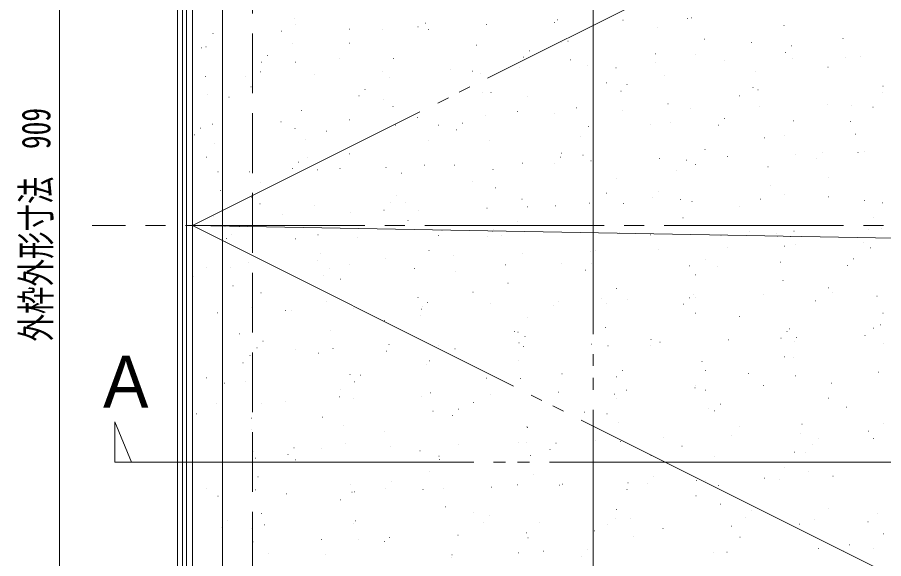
# Model space of a CAD drawing. Units: millimetres, scale not verified. Extents: x -1206 to 1200, y -831 to 831.
# Drawn here: x -317.1 to 117.3, y -286.9 to -15.3 of the extents above; entities that cross this region are included whole.
import ezdxf
from ezdxf.enums import TextEntityAlignment as Align

# ---------------------------------------------------------------- set-up
doc = ezdxf.new("R2010")
doc.units = ezdxf.units.MM
doc.header["$LTSCALE"] = 10
for name, pattern in [('CHAIN2', [12, 9, -1, 1, -1]), ('DASHED3', [4, 3, -1]), ('LONG_DOUBLE_CHAIN', [21.8, 18, -1, 0.6, -0.6, 0.6, -1])]:
    doc.linetypes.add(name, pattern=pattern)
for name, color, linetype, lineweight in [('0-0_1C', 3, 'Continuous', 9), ('0-1_0', 3, 'Continuous', 9), ('0-2_PARTS_SIN', 4, 'CHAIN2', 9), ('0-3_sunpou', 1, 'Continuous', 9), ('0-5_形材', 4, 'Continuous', 9), ('0-9_SUNPO', 1, 'Continuous', 9)]:
    doc.layers.add(name, color=color, linetype=linetype, lineweight=lineweight)
doc.layers.add('0-E_moji', color=2, linetype='Continuous')
doc.styles.add('ＭＳ ゴシック', font='')
doc.styles.add('ＭＳ Ｐゴシック', font='')
doc.styles.get('ＭＳ ゴシック').set_extended_font_data('MS Gothic')
doc.styles.get('ＭＳ Ｐゴシック').set_extended_font_data('MS PGothic')

msp = doc.modelspace()

# ---------------------------------------------------------------- linework, layer by layer
at = {"layer": '0-0_1C'}
for p, q in [((-234.3, -571.83), (-234.3, 332.17)), ((-232.3, -569.83), (-232.3, 330.17)), ((-229.3, -566.83), (-229.3, 327.17))]:
    msp.add_line(p, q, dxfattribs=at)
msp.add_lwpolyline([(672.2, -574.33), (-236.8, -574.33), (-236.8, 334.67)], dxfattribs=at)
at = {"layer": '0-1_0'}
for p, q in [((-177.96, -15.74), (-177.86, -15.74)), ((-46.23, -16.6), (-46.13, -16.6)), ((-13.43, -16.74), (-13.33, -16.74)), ((18.99, -15.91), (19.09, -15.91)), ((20.83, -15.62), (20.93, -15.62)), ((-177.62, -19.03), (-177.52, -19.03)), ((-150.47, -21.22), (-150.37, -21.22)), ((-133.86, -21.52), (-133.76, -21.52)), ((-116.21, -20.1), (-116.11, -20.1)), ((-112.4, -18.34), (-112.3, -18.34)), ((-110.88, -21.51), (-110.78, -21.51)), ((-81.95, -18.98), (-81.85, -18.98)), ((-47.69, -17.86), (-47.59, -17.86)), ((4.07, -20.2), (4.17, -20.2)), ((67.31, -19.44), (67.41, -19.44)), ((-218.98, -23.46), (-218.88, -23.46)), ((-184.72, -22.34), (-184.62, -22.34)), ((96.9, -26.02), (97, -26.02)), ((-222.48, -30.1), (-222.38, -30.1)), ((-178.96, -28.65), (-178.86, -28.65)), ((-150.63, -28.37), (-150.53, -28.37)), ((-86.81, -29.27), (-86.71, -29.27)), ((-44.29, -28.03), (-44.19, -28.03)), ((-41.03, -27.34), (-40.93, -27.34)), ((27.56, -26.3), (27.66, -26.3)), ((51.12, -27.95), (51.22, -27.95)), ((70.99, -29.64), (71.09, -29.64)), ((-224.74, -30.59), (-224.64, -30.59)), ((-191.79, -34.5), (-191.69, -34.5)), ((-60.4, -32.07), (-60.3, -32.07)), ((2.77, -33.6), (2.87, -33.6)), ((22.79, -33.8), (22.89, -33.8)), ((67.99, -32.91), (68.09, -32.91)), ((-194.79, -37.77), (-194.69, -37.77)), ((-177.74, -37.91), (-177.64, -37.91)), ((-155.4, -35.87), (-155.3, -35.87)), ((-128.62, -36.03), (-128.52, -36.03)), ((-63.4, -35.34), (-63.3, -35.34)), ((-39.81, -36.59), (-39.71, -36.59)), ((3.02, -38.18), (3.12, -38.18)), ((37.28, -37.06), (37.38, -37.06)), ((71.54, -35.94), (71.64, -35.94)), ((98.12, -35.27), (98.22, -35.27)), ((105.8, -34.82), (105.9, -34.82)), ((-195.15, -42.73), (-195.05, -42.73)), ((-134.01, -42.66), (-133.91, -42.66)), ((-99.75, -41.54), (-99.65, -41.54)), ((-88.81, -42.39), (-88.71, -42.39)), ((-65.5, -40.42), (-65.4, -40.42)), ((-31.24, -39.3), (-31.14, -39.3)), ((-16.96, -40.66), (-16.86, -40.66)), ((53.03, -42.41), (53.13, -42.41)), ((89.38, -40.32), (89.48, -40.32)), ((-222.84, -45.05), (-222.74, -45.05)), ((-202.53, -44.9), (-202.43, -44.9)), ((-168.27, -43.78), (-168.17, -43.78)), ((-130.68, -45.67), (-130.58, -45.67)), ((-84.9, -43.73), (-84.8, -43.73)), ((7.25, -44.35), (7.35, -44.35)), ((-199.93, -50.23), (-199.83, -50.23)), ((-142.79, -51.5), (-142.69, -51.5)), ((-21.74, -48.16), (-21.64, -48.16)), ((-11.4, -49.07), (-11.3, -49.07)), ((51.77, -50.61), (51.87, -50.61)), ((54.25, -51.66), (54.35, -51.66)), ((116.98, -49.92), (117.08, -49.92)), ((-221.62, -54.3), (-221.52, -54.3)), ((-211.01, -55.47), (-210.91, -55.47)), ((-145.8, -54.78), (-145.7, -54.78)), ((-83.69, -52.98), (-83.59, -52.98)), ((-79.62, -53.04), (-79.52, -53.04)), ((-61.48, -55.02), (-61.38, -55.02)), ((-14.41, -52.35), (-14.31, -52.35)), ((44.86, -54.68), (44.96, -54.68)), ((116.71, -52.95), (116.81, -52.95)), ((-133.33, -56.75), (-133.23, -56.75)), ((-128.78, -60.12), (-128.68, -60.12)), ((-36.63, -60.74), (-36.53, -60.74)), ((9.15, -58.8), (9.25, -58.8)), ((54.87, -59.98), (54.97, -59.98)), ((89.13, -58.86), (89.23, -58.86)), ((101.3, -59.42), (101.4, -59.42)), ((111.93, -60.45), (112.03, -60.45)), ((-174.56, -62.06), (-174.46, -62.06)), ((-82.17, -64.46), (-82.07, -64.46)), ((-66.26, -62.52), (-66.16, -62.52)), ((-47.91, -63.34), (-47.81, -63.34)), ((-13.65, -62.22), (-13.55, -62.22)), ((20.61, -61.1), (20.71, -61.1)), ((-219.2, -68.94), (-219.1, -68.94)), ((-184.94, -67.82), (-184.84, -67.82)), ((-150.68, -66.7), (-150.58, -66.7)), ((-127.56, -69.38), (-127.46, -69.38)), ((-116.42, -65.58), (-116.32, -65.58)), ((-106, -69.38), (-105.9, -69.38)), ((-93.8, -68.51), (-93.7, -68.51)), ((0.34, -69.04), (0.44, -69.04)), ((10.37, -68.06), (10.47, -68.06)), ((34.59, -69.36), (34.69, -69.36)), ((37.59, -66.08), (37.69, -66.08)), ((72.19, -67.31), (72.29, -67.31)), ((100.77, -67.62), (100.87, -67.62)), ((-225.19, -70.94), (-225.09, -70.94)), ((-177.85, -71.11), (-177.75, -71.11)), ((-162.01, -72.48), (-161.91, -72.48)), ((-96.8, -71.79), (-96.7, -71.79)), ((-30.62, -70.05), (-30.52, -70.05)), ((-228.19, -74.22), (-228.09, -74.22)), ((-172.66, -76.51), (-172.56, -76.51)), ((-110.78, -76.88), (-110.68, -76.88)), ((-80.51, -77.13), (-80.41, -77.13)), ((-34.73, -75.19), (-34.63, -75.19)), ((57.42, -75.81), (57.52, -75.81)), ((67.41, -74.81), (67.51, -74.81)), ((103.2, -73.88), (103.3, -73.88)), ((-218.44, -78.45), (-218.34, -78.45)), ((27.66, -81.67), (27.76, -81.67)), ((-222.38, -85.47), (-222.28, -85.47)), ((-171.44, -85.77), (-171.34, -85.77)), ((-150.53, -83.74), (-150.43, -83.74)), ((-44.8, -85.51), (-44.7, -85.51)), ((-44.19, -83.4), (-44.09, -83.4)), ((-33.51, -84.45), (-33.41, -84.45)), ((4.75, -86.2), (4.85, -86.2)), ((39.01, -85.08), (39.11, -85.08)), ((73.27, -83.96), (73.37, -83.96)), ((83.59, -86.36), (83.69, -86.36)), ((86.59, -83.09), (86.69, -83.09)), ((104.42, -83.13), (104.52, -83.13)), ((107.53, -82.84), (107.63, -82.84)), ((-179.19, -91.22), (-179.09, -91.22)), ((-176.19, -87.94), (-176.09, -87.94)), ((-132.28, -90.68), (-132.18, -90.68)), ((-113.01, -89.48), (-112.91, -89.48)), ((-98.02, -89.56), (-97.92, -89.56)), ((-63.77, -88.44), (-63.67, -88.44)), ((-47.8, -88.79), (-47.7, -88.79)), ((-29.51, -87.32), (-29.41, -87.32)), ((18.38, -87.05), (18.48, -87.05)), ((22.89, -89.17), (22.99, -89.17)), ((59.33, -90.27), (59.43, -90.27)), ((-216.54, -92.91), (-216.44, -92.91)), ((-200.8, -92.92), (-200.7, -92.92)), ((-166.54, -91.8), (-166.44, -91.8)), ((-155.3, -91.24), (-155.2, -91.24)), ((-124.38, -93.53), (-124.28, -93.53)), ((-78.6, -91.59), (-78.5, -91.59)), ((13.55, -92.21), (13.65, -92.21)), ((-195.05, -98.1), (-194.95, -98.1)), ((-88.71, -97.76), (-88.61, -97.76)), ((-16.86, -96.03), (-16.76, -96.03)), ((60.55, -99.52), (60.65, -99.52)), ((89.48, -95.69), (89.58, -95.69)), ((-229.3, -101.55), (-229.2, -101.55)), ((-229.3, -101.55), (-229.2, -101.55)), ((-215.32, -102.16), (-215.22, -102.16)), ((-77.39, -100.84), (-77.29, -100.84)), ((-21.63, -103.53), (-21.53, -103.53)), ((4.2, -102.52), (4.3, -102.52)), ((67.37, -104.06), (67.47, -104.06)), ((-199.83, -105.6), (-199.73, -105.6)), ((-130.19, -108.23), (-130.09, -108.23)), ((-127.19, -104.95), (-127.09, -104.95)), ((-122.48, -107.98), (-122.38, -107.98)), ((-64.02, -106.49), (-63.92, -106.49)), ((-30.33, -108.6), (-30.23, -108.6)), ((1.2, -105.8), (1.3, -105.8)), ((15.45, -106.66), (15.55, -106.66)), ((21.2, -107.65), (21.3, -107.65)), ((55.46, -106.53), (55.56, -106.53)), ((89.72, -105.41), (89.82, -105.41)), ((107.6, -107.28), (107.7, -107.28)), ((116.81, -108.32), (116.91, -108.32)), ((-195.41, -108.92), (-195.31, -108.92)), ((-168.26, -109.92), (-168.16, -109.92)), ((-133.23, -112.12), (-133.13, -112.12)), ((-115.83, -112.13), (-115.73, -112.13)), ((-81.57, -111.01), (-81.47, -111.01)), ((-61.38, -110.39), (-61.28, -110.39)), ((-47.31, -109.89), (-47.21, -109.89)), ((-13.05, -108.77), (-12.95, -108.77)), ((44.96, -110.05), (45.06, -110.05)), ((-218.61, -115.49), (-218.51, -115.49)), ((-184.35, -114.37), (-184.25, -114.37)), ((-150.09, -113.25), (-149.99, -113.25)), ((-121.26, -117.24), (-121.16, -117.24)), ((16.67, -115.92), (16.77, -115.92)), ((112.03, -115.82), (112.13, -115.82)), ((-212.95, -120.13), (-212.85, -120.13)), ((-205.8, -120.26), (-205.7, -120.26)), ((-166.81, -120.96), (-166.71, -120.96)), ((-166.81, -120.96), (-166.71, -120.96)), ((-139.18, -121.46), (-139.08, -121.46)), ((-66.16, -117.89), (-66.06, -117.89)), ((53.2, -119.53), (53.3, -119.53)), ((116.37, -121.07), (116.47, -121.07)), ((-209.58, -124.39), (-209.48, -124.39)), ((-166.36, -124.37), (-166.26, -124.37)), ((-146.41, -125.92), (-146.31, -125.92)), ((-120.66, -121.8), (-120.56, -121.8)), ((-105.9, -124.75), (-105.8, -124.75)), ((-104.21, -122.09), (-104.11, -122.09)), ((-81.19, -125.23), (-81.09, -125.23)), ((-78.74, -122.55), (-78.64, -122.55)), ((-78.74, -122.55), (-78.64, -122.55)), ((-78.19, -121.96), (-78.09, -121.96)), ((-74.52, -122.63), (-74.42, -122.63)), ((-74.21, -124.99), (-74.11, -124.99)), ((-28.43, -123.05), (-28.33, -123.05)), ((-15.21, -123.7), (-15.11, -123.7)), ((-15.02, -123.5), (-14.92, -123.5)), ((0.44, -124.41), (0.54, -124.41)), ((17.77, -124.3), (17.87, -124.3)), ((35.68, -124.62), (35.78, -124.62)), ((50.2, -122.81), (50.3, -122.81)), ((63.73, -123.67), (63.83, -123.67)), ((63.92, -125.13), (64.02, -125.13)), ((63.92, -125.13), (64.02, -125.13)), ((70.65, -125.25), (70.75, -125.25)), ((70.65, -125.25), (70.75, -125.25)), ((72.29, -122.68), (72.39, -122.68)), ((109.51, -121.73), (109.61, -121.73)), ((-212.58, -127.66), (-212.48, -127.66)), ((-212.14, -126.31), (-212.04, -126.31)), ((-177.75, -126.48), (-177.65, -126.48)), ((67.51, -130.18), (67.61, -130.18)), ((73.05, -129.45), (73.15, -129.45)), ((107.31, -128.33), (107.41, -128.33)), ((111.85, -126), (111.95, -126)), ((-165.14, -133.63), (-165.04, -133.63)), ((-110.68, -132.25), (-110.58, -132.25)), ((-63.98, -133.93), (-63.88, -133.93)), ((-29.72, -132.81), (-29.62, -132.81)), ((-27.21, -132.31), (-27.11, -132.31)), ((4.53, -131.69), (4.63, -131.69)), ((38.79, -130.57), (38.89, -130.57)), ((110.72, -130.99), (110.82, -130.99)), ((-201.02, -138.41), (-200.92, -138.41)), ((-166.76, -137.29), (-166.66, -137.29)), ((-132.5, -136.17), (-132.4, -136.17)), ((-98.24, -135.05), (-98.14, -135.05)), ((-44.08, -138.77), (-43.98, -138.77)), ((-29.19, -138.96), (-29.09, -138.96)), ((27.77, -137.04), (27.87, -137.04)), ((65.63, -138.13), (65.73, -138.13)), ((102.2, -136.53), (102.3, -136.53)), ((-222.28, -140.84), (-222.18, -140.84)), ((-210.23, -140.77), (-210.13, -140.77)), ((-160.58, -141.39), (-160.48, -141.39)), ((-150.43, -139.11), (-150.33, -139.11)), ((-118.08, -141.39), (-117.98, -141.39)), ((-97.41, -142.93), (-97.31, -142.93)), ((-72.3, -139.45), (-72.2, -139.45)), ((-32.19, -142.24), (-32.09, -142.24)), ((19.85, -140.07), (19.95, -140.07)), ((33.98, -140.5), (34.08, -140.5)), ((99.2, -139.81), (99.3, -139.81)), ((-229.3, -147.32), (-229.2, -147.32)), ((-228.8, -145.36), (-228.7, -145.36)), ((-163.58, -144.67), (-163.48, -144.67)), ((-155.2, -146.61), (-155.1, -146.61)), ((22.99, -144.54), (23.09, -144.54)), ((66.85, -147.38), (66.95, -147.38)), ((-209.02, -150.02), (-208.92, -150.02)), ((-71.08, -148.7), (-70.98, -148.7)), ((-16.76, -151.4), (-16.66, -151.4)), ((89.58, -151.06), (89.68, -151.06)), ((-194.95, -153.47), (-194.85, -153.47)), ((-116.18, -155.84), (-116.08, -155.84)), ((-88.61, -153.13), (-88.51, -153.13)), ((19.81, -155.97), (19.91, -155.97)), ((21.75, -154.52), (21.85, -154.52)), ((22.93, -155.67), (23.03, -155.67)), ((57.19, -154.55), (57.29, -154.55)), ((91.45, -153.43), (91.55, -153.43)), ((113.9, -155.14), (114, -155.14)), ((-161.96, -157.78), (-161.86, -157.78)), ((-114.1, -160.15), (-114, -160.15)), ((-111.58, -158.4), (-111.48, -158.4)), ((-79.84, -159.03), (-79.74, -159.03)), ((-48.41, -159.94), (-48.31, -159.94)), ((-45.58, -157.91), (-45.48, -157.91)), ((-24.03, -156.46), (-23.93, -156.46)), ((-21.53, -158.9), (-21.43, -158.9)), ((-11.32, -156.79), (-11.22, -156.79)), ((16.8, -159.25), (16.9, -159.25)), ((82.98, -157.51), (83.08, -157.51)), ((-216.88, -163.51), (-216.78, -163.51)), ((-199.73, -160.97), (-199.63, -160.97)), ((-182.62, -162.39), (-182.52, -162.39)), ((-179.8, -162.37), (-179.7, -162.37)), ((-148.36, -161.27), (-148.26, -161.27)), ((-114.59, -161.68), (-114.49, -161.68)), ((22.97, -163.78), (23.07, -163.78)), ((116.91, -163.69), (117.01, -163.69)), ((-133.13, -167.49), (-133.03, -167.49)), ((-114.96, -165.1), (-114.86, -165.1)), ((-61.28, -165.76), (-61.18, -165.76)), ((45.06, -165.42), (45.16, -165.42)), ((-160.06, -172.23), (-159.96, -172.23)), ((-67.9, -172.85), (-67.8, -172.85)), ((-66.06, -173.26), (-65.96, -173.26)), ((-22.12, -170.91), (-22.02, -170.91)), ((68.81, -172.98), (68.91, -172.98)), ((70.03, -171.53), (70.13, -171.53)), ((112.14, -171.19), (112.24, -171.19)), ((115.81, -169.59), (115.91, -169.59)), ((-205.84, -174.17), (-205.74, -174.17)), ((-193.98, -177.84), (-193.88, -177.84)), ((-62.59, -175.41), (-62.49, -175.41)), ((0.59, -176.94), (0.69, -176.94)), ((39.39, -177.11), (39.49, -177.11)), ((65.8, -176.25), (65.9, -176.25)), ((72.39, -178.05), (72.49, -178.05)), ((73.65, -175.99), (73.75, -175.99)), ((107.9, -174.87), (108, -174.87)), ((-196.98, -181.11), (-196.88, -181.11)), ((-177.65, -181.85), (-177.55, -181.85)), ((-158.84, -181.49), (-158.74, -181.49)), ((-130.8, -179.37), (-130.7, -179.37)), ((-105.8, -180.12), (-105.7, -180.12)), ((-97.65, -181.59), (-97.55, -181.59)), ((-65.59, -178.68), (-65.49, -178.68)), ((-63.39, -180.47), (-63.29, -180.47)), ((-29.13, -179.35), (-29.03, -179.35)), ((-20.91, -180.17), (-20.81, -180.17)), ((0.54, -179.78), (0.64, -179.78)), ((5.13, -178.23), (5.23, -178.23)), ((117.02, -178.85), (117.12, -178.85)), ((-200.43, -184.95), (-200.33, -184.95)), ((-166.17, -183.83), (-166.07, -183.83)), ((-131.91, -182.71), (-131.81, -182.71)), ((67.61, -185.55), (67.71, -185.55)), ((71.93, -185.99), (72.03, -185.99)), ((-203.93, -188.63), (-203.83, -188.63)), ((-111.78, -189.25), (-111.68, -189.25)), ((-110.58, -187.62), (-110.48, -187.62)), ((-66, -187.31), (-65.9, -187.31)), ((26.15, -187.93), (26.25, -187.93)), ((-150.33, -194.48), (-150.23, -194.48)), ((-144.98, -194.84), (-144.88, -194.84)), ((-43.98, -194.14), (-43.88, -194.14)), ((-13.59, -192.41), (-13.49, -192.41)), ((27.87, -192.41), (27.97, -192.41)), ((49.59, -193.95), (49.69, -193.95)), ((73.15, -195.24), (73.25, -195.24)), ((114.8, -193.26), (114.9, -193.26)), ((-222.18, -196.21), (-222.08, -196.21)), ((-213.19, -198.81), (-213.09, -198.81)), ((-202.72, -197.88), (-202.62, -197.88)), ((-147.98, -198.12), (-147.88, -198.12)), ((-81.8, -196.38), (-81.7, -196.38)), ((-64.78, -196.56), (-64.68, -196.56)), ((-16.59, -195.69), (-16.49, -195.69)), ((91.23, -198.91), (91.33, -198.91)), ((-155.1, -201.98), (-155, -201.98)), ((-109.88, -203.7), (-109.78, -203.7)), ((-45.8, -203.39), (-45.7, -203.39)), ((-11.54, -202.27), (-11.44, -202.27)), ((22.72, -201.15), (22.82, -201.15)), ((23.09, -199.91), (23.19, -199.91)), ((28.05, -202.38), (28.15, -202.38)), ((56.98, -200.03), (57.08, -200.03)), ((-182.84, -207.87), (-182.74, -207.87)), ((-155.66, -205.64), (-155.56, -205.64)), ((-148.58, -206.75), (-148.48, -206.75)), ((-114.32, -205.63), (-114.22, -205.63)), ((-88.51, -208.5), (-88.41, -208.5)), ((-80.06, -204.51), (-79.96, -204.51)), ((-17.73, -204.32), (-17.63, -204.32)), ((-16.66, -206.77), (-16.56, -206.77)), ((89.69, -206.43), (89.79, -206.43)), ((-217.1, -208.99), (-217, -208.99)), ((-194.85, -208.84), (-194.75, -208.84)), ((-95.98, -211.85), (-95.88, -211.85)), ((29.27, -211.64), (29.37, -211.64)), ((32.41, -212.7), (32.51, -212.7)), ((35.41, -209.42), (35.51, -209.42)), ((98.58, -210.96), (98.68, -210.96)), ((-227.37, -214.28), (-227.27, -214.28)), ((-199.63, -216.34), (-199.53, -216.34)), ((-164.2, -215.82), (-164.1, -215.82)), ((-108.66, -212.95), (-108.56, -212.95)), ((-98.98, -215.13), (-98.88, -215.13)), ((-32.81, -213.39), (-32.71, -213.39)), ((-21.43, -214.27), (-21.33, -214.27)), ((-153.76, -220.09), (-153.66, -220.09)), ((-61.6, -220.71), (-61.5, -220.71)), ((-61.18, -221.13), (-61.08, -221.13)), ((-15.82, -218.77), (-15.72, -218.77)), ((45.16, -220.79), (45.26, -220.79)), ((76.33, -219.39), (76.43, -219.39)), ((117.01, -219.06), (117.11, -219.06)), ((-199.54, -222.03), (-199.44, -222.03)), ((-133.03, -222.86), (-132.93, -222.86)), ((41.12, -225.13), (41.22, -225.13)), ((75.38, -224.01), (75.48, -224.01)), ((109.63, -222.89), (109.73, -222.89)), ((-152.54, -229.35), (-152.44, -229.35)), ((-95.92, -229.61), (-95.82, -229.61)), ((-65.96, -228.63), (-65.86, -228.63)), ((-61.66, -228.49), (-61.56, -228.49)), ((-46.98, -228.86), (-46.88, -228.86)), ((-27.4, -227.37), (-27.3, -227.37)), ((-14.61, -228.03), (-14.51, -228.03)), ((6.86, -226.25), (6.96, -226.25)), ((81.41, -229.7), (81.51, -229.7)), ((84.41, -226.43), (84.51, -226.43)), ((112.24, -226.56), (112.34, -226.56)), ((-198.7, -232.97), (-198.6, -232.97)), ((-181.37, -234.56), (-181.27, -234.56)), ((-178.37, -231.28), (-178.27, -231.28)), ((-164.44, -231.85), (-164.34, -231.85)), ((-130.18, -230.73), (-130.08, -230.73)), ((-115.2, -232.82), (-115.1, -232.82)), ((-49.98, -232.13), (-49.88, -232.13)), ((16.19, -230.39), (16.29, -230.39)), ((72.49, -233.42), (72.59, -233.42)), ((78.23, -233.85), (78.33, -233.85)), ((-229.3, -238.85), (-229.2, -238.85)), ((-229.3, -238.85), (-229.2, -238.85)), ((-197.63, -236.49), (-197.53, -236.49)), ((-177.55, -237.22), (-177.45, -237.22)), ((-105.7, -235.49), (-105.6, -235.49)), ((-105.48, -237.11), (-105.38, -237.11)), ((-59.7, -235.17), (-59.6, -235.17)), ((0.64, -235.15), (0.74, -235.15)), ((32.45, -235.79), (32.55, -235.79)), ((-110.48, -242.99), (-110.38, -242.99)), ((67.71, -240.92), (67.81, -240.92)), ((79.45, -243.1), (79.55, -243.1)), ((-196.41, -245.74), (-196.31, -245.74)), ((-58.48, -244.42), (-58.38, -244.42)), ((2.02, -245.86), (2.12, -245.86)), ((57.57, -246.57), (57.67, -246.57)), ((65.19, -247.4), (65.29, -247.4)), ((91.83, -245.45), (91.93, -245.45)), ((-222.08, -251.57), (-221.98, -251.57)), ((-150.23, -249.85), (-150.13, -249.85)), ((-132.37, -251.57), (-132.27, -251.57)), ((-129.37, -248.29), (-129.27, -248.29)), ((-103.58, -251.56), (-103.48, -251.56)), ((-79.47, -251.05), (-79.37, -251.05)), ((-66.2, -249.83), (-66.1, -249.83)), ((-45.21, -249.93), (-45.11, -249.93)), ((-43.88, -249.51), (-43.78, -249.51)), ((-10.95, -248.81), (-10.85, -248.81)), ((-0.98, -249.14), (-0.88, -249.14)), ((23.31, -247.69), (23.41, -247.69)), ((27.97, -247.78), (28.07, -247.78)), ((34.35, -250.24), (34.45, -250.24)), ((-216.5, -255.53), (-216.4, -255.53)), ((-197.59, -252.26), (-197.49, -252.26)), ((-182.24, -254.41), (-182.14, -254.41)), ((-149.36, -253.5), (-149.26, -253.5)), ((-147.98, -253.29), (-147.88, -253.29)), ((-113.73, -252.17), (-113.63, -252.17)), ((-11.43, -252.18), (-11.33, -252.18)), ((23.19, -255.28), (23.29, -255.28)), ((-155, -257.35), (-154.9, -257.35)), ((35.57, -259.5), (35.67, -259.5)), ((-194.75, -264.21), (-194.65, -264.21)), ((-102.36, -260.81), (-102.26, -260.81)), ((-88.41, -263.87), (-88.31, -263.87)), ((-16.56, -262.14), (-16.46, -262.14)), ((51.02, -262.87), (51.12, -262.87)), ((89.79, -261.8), (89.89, -261.8)), ((114.19, -264.41), (114.29, -264.41)), ((-211.76, -267.73), (-211.66, -267.73)), ((-148.59, -269.27), (-148.49, -269.27)), ((-147.45, -267.95), (-147.35, -267.95)), ((-83.38, -268.57), (-83.28, -268.57)), ((-80.37, -265.3), (-80.27, -265.3)), ((-55.3, -268.57), (-55.2, -268.57)), ((-17.2, -266.84), (-17.1, -266.84)), ((-9.52, -266.63), (-9.42, -266.63)), ((48.01, -266.15), (48.11, -266.15)), ((82.63, -267.25), (82.73, -267.25)), ((109.42, -268.37), (109.52, -268.37)), ((-214.77, -271), (-214.67, -271)), ((-199.53, -271.7), (-199.43, -271.7)), ((-193.23, -269.89), (-193.13, -269.89)), ((-27.62, -272.85), (-27.52, -272.85)), ((-21.33, -269.64), (-21.23, -269.64)), ((6.64, -271.73), (6.74, -271.73)), ((40.9, -270.61), (41, -270.61)), ((75.16, -269.49), (75.26, -269.49)), ((-164.65, -277.33), (-164.55, -277.33)), ((-146.24, -277.21), (-146.14, -277.21)), ((-130.4, -276.21), (-130.3, -276.21)), ((-96.14, -275.09), (-96.04, -275.09)), ((-61.88, -273.97), (-61.78, -273.97)), ((-61.08, -276.5), (-60.98, -276.5)), ((-8.3, -275.89), (-8.2, -275.89)), ((45.26, -276.16), (45.36, -276.16)), ((117.11, -274.43), (117.21, -274.43)), ((-198.91, -278.45), (-198.81, -278.45)), ((-132.93, -278.23), (-132.83, -278.23)), ((-31.37, -282.3), (-31.27, -282.3)), ((84.53, -281.71), (84.63, -281.71)), ((100.02, -279.87), (100.12, -279.87)), ((112.34, -281.93), (112.44, -281.93)), ((-229.3, -284.62), (-229.2, -284.62)), ((-191.33, -284.35), (-191.23, -284.35)), ((-162.77, -284.73), (-162.67, -284.73)), ((-99.59, -286.27), (-99.49, -286.27)), ((-99.18, -284.96), (-99.08, -284.96)), ((-65.86, -284), (-65.76, -284)), ((-53.4, -283.03), (-53.3, -283.03)), ((-34.38, -285.58), (-34.28, -285.58)), ((31.8, -283.84), (31.9, -283.84)), ((38.75, -283.65), (38.85, -283.65)), ((97.01, -283.15), (97.11, -283.15))]:
    msp.add_line(p, q, dxfattribs=at)
for points in [[(-229.3, -119.83), (603.72, -134.88), (603.7, -104.79), (664.7, -99.63), (664.7, 327.17), (-229.3, 327.17)], [(-229.3, -566.83), (664.7, -566.83), (664.7, -140.03), (603.72, -134.88), (-229.3, -119.83)]]:
    msp.add_lwpolyline(points, close=True, dxfattribs=at)
at = {"layer": '0-1_0', "color": 7, "linetype": 'LONG_DOUBLE_CHAIN'}
msp.add_lwpolyline([(664.7, 327.17), (-229.3, -119.83), (664.7, -566.83)], dxfattribs=at)
at = {"layer": '0-2_PARTS_SIN'}
msp.add_line((697.23, -119.83), (-279.49, -119.83), dxfattribs=at)
at = {"layer": '0-3_sunpou', "color": 2, "linetype": 'LONG_DOUBLE_CHAIN'}
for points in [[(-28.41, -610.23), (-28.41, 375.64), (-48.5, 375.64), (-28.41, 367.16)], [(-268.24, -238.41), (709, -238.41), (709, -218.31), (700.52, -238.41)], [(-268.24, -238.41), (-268.24, -218.31), (-259.76, -238.41)]]:
    msp.add_lwpolyline(points, dxfattribs=at)
at = {"layer": '0-5_形材', "linetype": 'DASHED3'}
for points in [[(-214.2, 312.07), (649.6, 312.07), (649.6, -551.73), (-214.2, -551.73)], [(-214.2, 256.57), (-199.2, 256.57), (-199.2, -496.23), (-214.2, -496.23)]]:
    msp.add_lwpolyline(points, close=True, dxfattribs=at)
at = {"layer": '0-9_SUNPO'}
msp.add_line((-295.95, 328.67), (-295.95, -568.33), dxfattribs=at)

# ---------------------------------------------------------------- texts
at = {"layer": '0-9_SUNPO', "color": 2, "style": 'ＭＳ ゴシック', "width": 0.7}
msp.add_text('外枠外形寸法\u3000909', height=14.44, rotation=90, dxfattribs=at).set_placement((-296.18, -177.93), align=Align.BOTTOM_LEFT)
at = {"layer": '0-E_moji', "style": 'ＭＳ Ｐゴシック'}
msp.add_text('A', height=26.03, dxfattribs=at).set_placement((-274.05, -218.91), align=Align.BOTTOM_LEFT)

doc.saveas('drawing.dxf')
